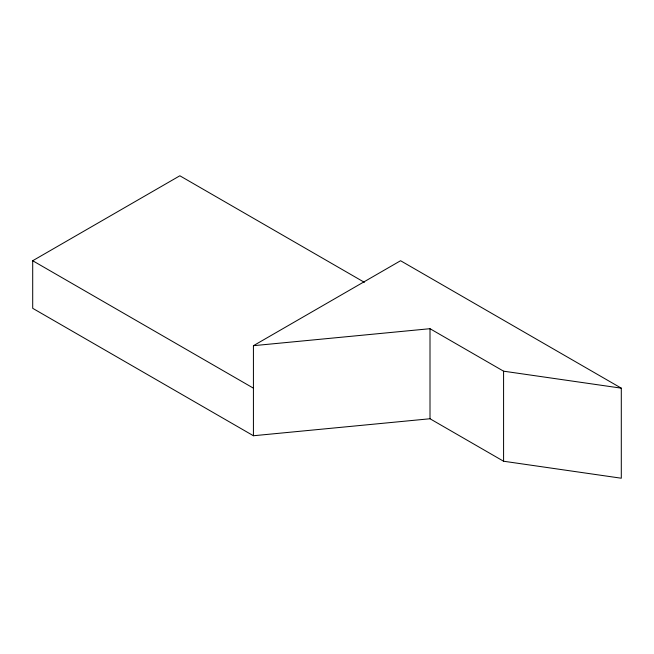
<?xml version="1.0" encoding="UTF-8"?>
<svg xmlns="http://www.w3.org/2000/svg" width="654" height="654" viewBox="0 0 654 654"><rect width="100%" height="100%" fill="white"/><g stroke="black" fill="none" stroke-linecap="round" stroke-linejoin="round"><path stroke-width="0.98" d="M253.425 435.744L253.425 345.688L400.575 260.733L621.3 388.165L621.3 478.221L503.58 461.234L430.005 418.756L253.425 435.744L32.7 308.312L32.7 260.733L179.85 175.779L364.376 282.315M253.425 345.688L430.005 328.7L503.58 371.178L621.3 388.165M32.7 260.733L253.425 388.165M503.58 371.178L503.58 461.234M430.005 328.7L430.005 418.756"/></g></svg>
